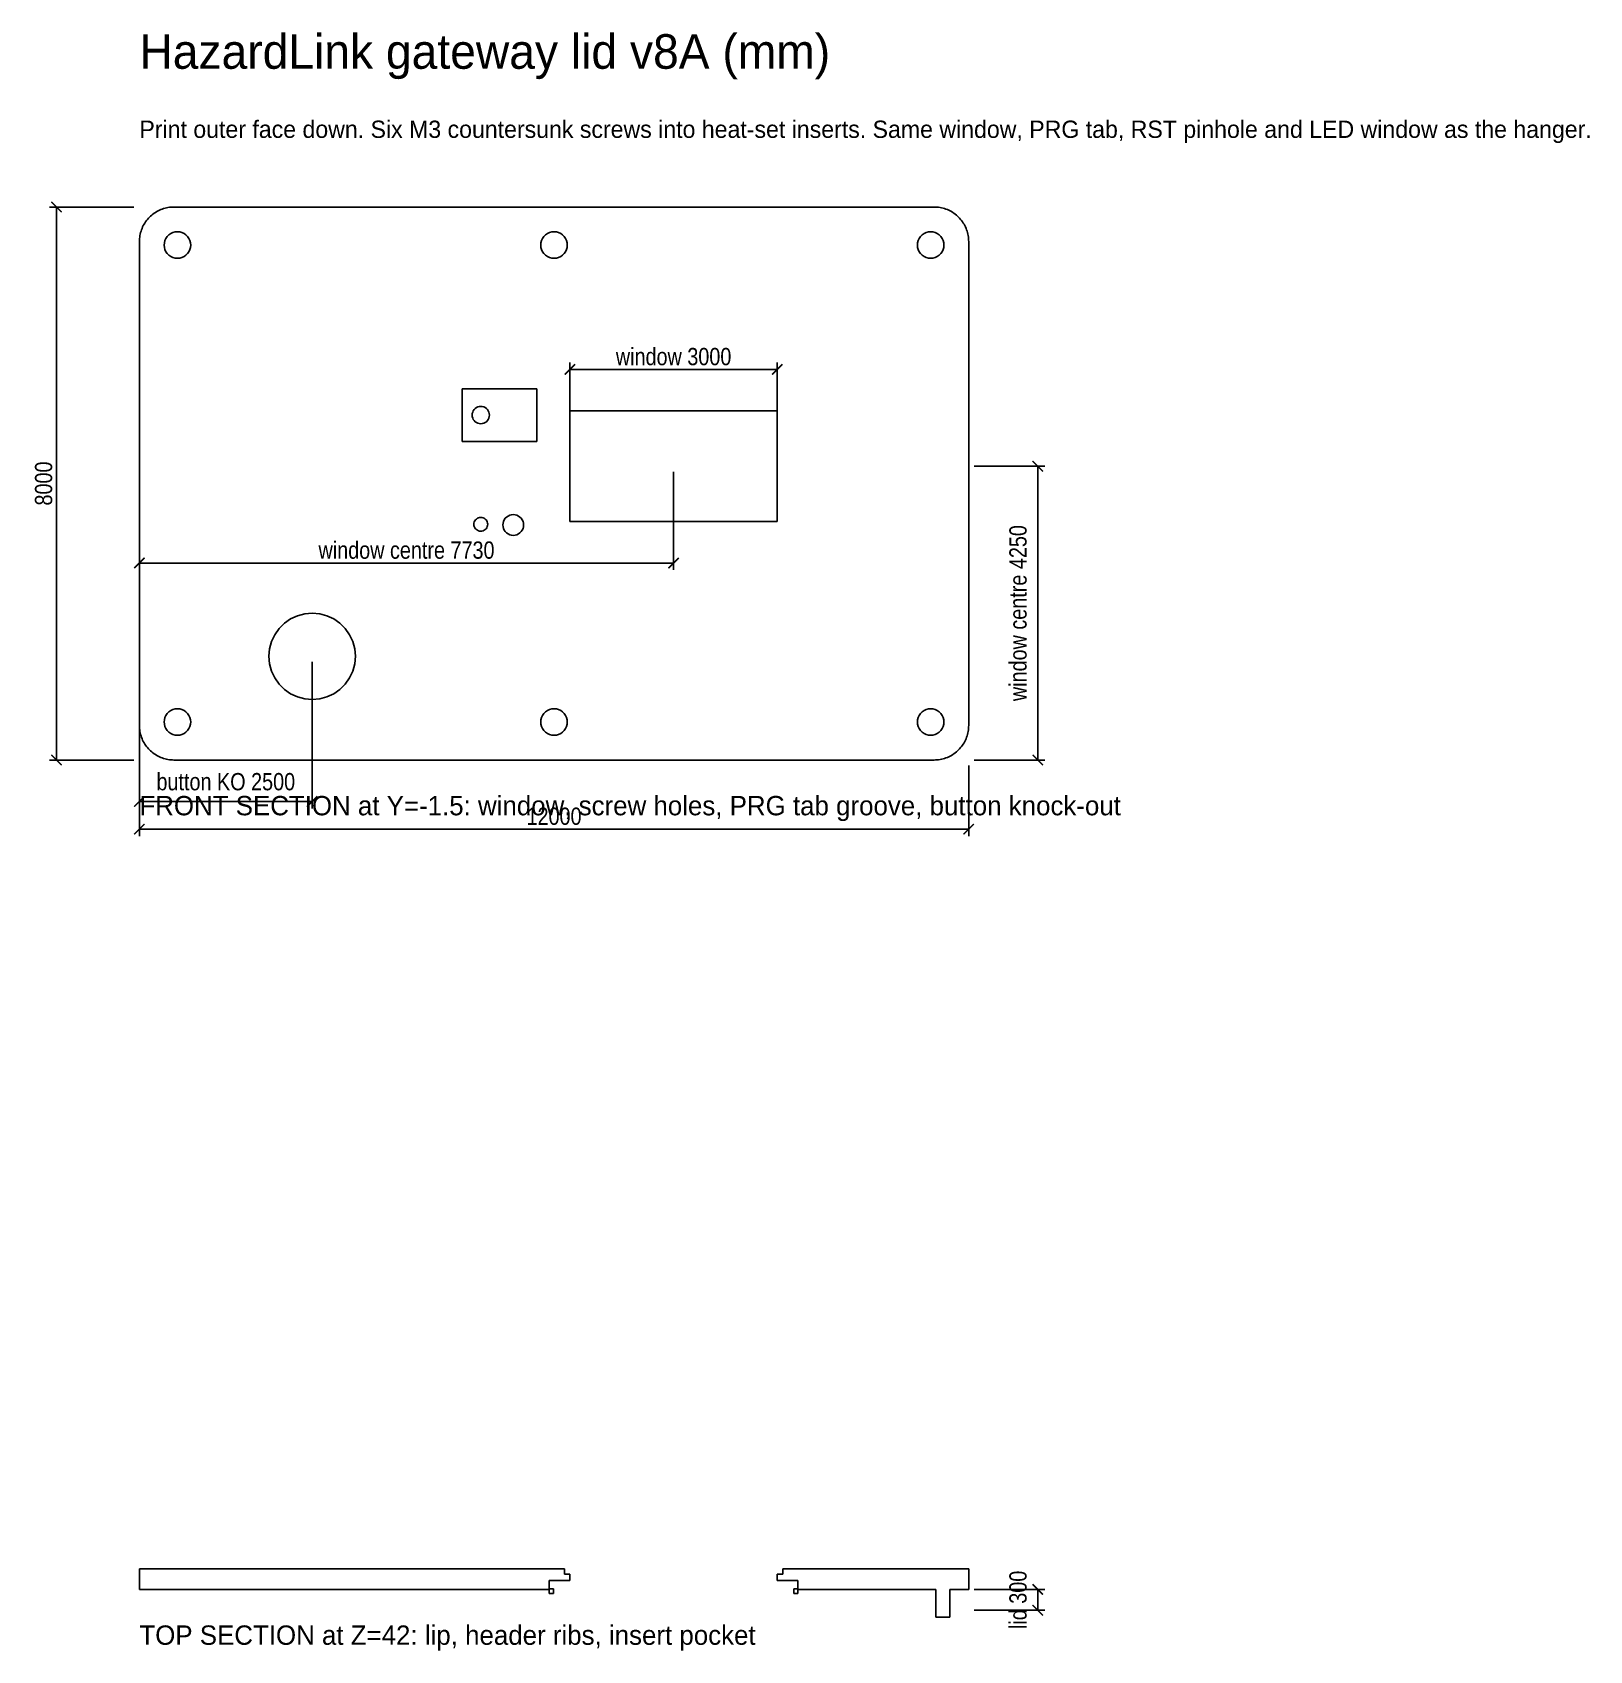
# Model space of a CAD drawing. Header units: metres. Extents: x -15 to 210, y -229 to 5.
import ezdxf

# ---------------------------------------------------------------- set-up
doc = ezdxf.new("R2010")
doc.units = ezdxf.units.M
for name, color, linetype in [('DIMS', 1, 'Continuous'), ('NOTES', 4, 'Continuous'), ('OUTLINE', 7, 'Continuous'), ('TEXT', 3, 'Continuous')]:
    doc.layers.add(name, color=color, linetype=linetype)
doc.styles.add('OpenSansCondensed-Light', font='OpenSansCondensed-Light.ttf')
doc.dimstyles.new('EZDXF', dxfattribs={"dimtxt": 0.25, "dimasz": 0.175, "dimexe": 0.375, "dimexo": 0.125, "dimgap": 0.1, "dimtad": 1, "dimlfac": 100, "dimzin": 12, "dimdsep": 46, "dimtxsty": 'OpenSansCondensed-Light', "dimblk": 'ARCHTICK', "dimcen": 2.5, "dimazin": 3, "dimtfac": 0.5, "dimtmove": 2, "dimatfit": 3})

# ---------------------------------------------------------------- blocks, each defined once
blk = doc.blocks.new('_ARCHTICK')
at = {"color": 0, "linetype": 'BYBLOCK', "const_width": 0.15}
blk.add_lwpolyline([(-0.5, -0.5), (0.5, 0.5)], dxfattribs=at)

msp = doc.modelspace()

# ---------------------------------------------------------------- linework, layer by layer
at = {"layer": 'OUTLINE'}
for p, q in [((115, -20), (5, -20)), ((0, -25), (0, -95)), ((120, -95), (120, -25)), ((46.7, -46.3), (57.5, -46.3)), ((46.7, -53.9), (46.7, -46.3)), ((57.5, -46.3), (57.5, -53.9)), ((62.3, -49.5), (92.3, -49.5)), ((62.3, -65.5), (62.3, -49.5)), ((92.3, -49.5), (92.3, -65.5)), ((57.5, -53.9), (46.7, -53.9)), ((92.3, -65.5), (62.3, -65.5)), ((5, -100), (115, -100)), ((0, -217), (61.5, -217)), ((0, -220), (0, -217)), ((61.5, -217), (61.5, -217.8)), ((93.1, -217.8), (93.1, -217)), ((93.1, -217), (120, -217)), ((120, -217), (120, -220)), ((59.3, -220), (0, -220)), ((59.3, -218.7), (59.3, -219.9)), ((62.3, -218.7), (59.3, -218.7)), ((59.3, -219.9), (59.9, -219.9)), ((59.3, -220.6), (59.3, -220)), ((59.9, -219.9), (59.9, -220.6)), ((61.5, -217.8), (62.3, -217.8)), ((62.3, -217.8), (62.3, -218.7)), ((92.3, -217.8), (93.1, -217.8)), ((92.3, -218.7), (92.3, -217.8)), ((95.3, -218.7), (92.3, -218.7)), ((94.7, -219.9), (95.3, -219.9)), ((94.7, -220.6), (94.7, -219.9)), ((95.3, -219.9), (95.3, -218.7)), ((95.3, -220), (95.3, -220.6)), ((115.25, -220), (95.3, -220)), ((115.25, -224), (115.25, -220)), ((117.25, -220), (117.25, -224)), ((120, -220), (117.25, -220)), ((59.9, -220.6), (59.3, -220.6)), ((95.3, -220.6), (94.7, -220.6)), ((117.25, -224), (115.25, -224))]:
    msp.add_line(p, q, dxfattribs=at)
for points in [[(0, -25), (0.0048, -24.7819), (0.019, -24.5642), (0.0428, -24.3474), (0.076, -24.1318), (0.1185, -23.9178), (0.1704, -23.7059), (0.2314, -23.4965), (0.3015, -23.2899), (0.3806, -23.0866), (0.4685, -22.8869), (0.5649, -22.6913), (0.6699, -22.5), (0.783, -22.3135), (0.9042, -22.1321), (1.0332, -21.9562), (1.1698, -21.7861), (1.3136, -21.622), (1.4645, -21.4645), (1.622, -21.3136), (1.7861, -21.1698), (1.9562, -21.0332), (2.1321, -20.9042), (2.3135, -20.783), (2.5, -20.6699), (2.6913, -20.5649), (2.8869, -20.4685), (3.0866, -20.3806), (3.2899, -20.3015), (3.4965, -20.2314), (3.7059, -20.1704), (3.9178, -20.1185), (4.1318, -20.076), (4.3474, -20.0428), (4.5642, -20.019), (4.7819, -20.0048), (5, -20)], [(115, -20), (115.2181, -20.0048), (115.4358, -20.019), (115.6526, -20.0428), (115.8682, -20.076), (116.0822, -20.1185), (116.2941, -20.1704), (116.5035, -20.2314), (116.7101, -20.3015), (116.9134, -20.3806), (117.1131, -20.4685), (117.3087, -20.5649), (117.5, -20.6699), (117.6865, -20.783), (117.8679, -20.9042), (118.0438, -21.0332), (118.2139, -21.1698), (118.378, -21.3136), (118.5355, -21.4645), (118.6864, -21.622), (118.8302, -21.7861), (118.9668, -21.9562), (119.0958, -22.1321), (119.217, -22.3135), (119.3301, -22.5), (119.4351, -22.6913), (119.5315, -22.8869), (119.6194, -23.0866), (119.6985, -23.2899), (119.7686, -23.4965), (119.8296, -23.7059), (119.8815, -23.9178), (119.924, -24.1318), (119.9572, -24.3474), (119.981, -24.5642), (119.9952, -24.7819), (120, -25)], [(5.5, -23.5794), (5.8335, -23.6086), (6.1569, -23.6952), (6.4603, -23.8367), (6.7345, -24.0287), (6.9713, -24.2655), (7.1633, -24.5397), (7.3048, -24.8431), (7.3914, -25.1665), (7.4206, -25.5), (7.3914, -25.8335), (7.3048, -26.1569), (7.1633, -26.4603), (6.9713, -26.7345), (6.7345, -26.9713), (6.4603, -27.1633), (6.1569, -27.3048), (5.8335, -27.3914), (5.5, -27.4206), (5.1665, -27.3914), (4.8431, -27.3048), (4.5397, -27.1633), (4.2655, -26.9713), (4.0287, -26.7345), (3.8367, -26.4603), (3.6952, -26.1569), (3.6086, -25.8335), (3.5794, -25.5), (3.6086, -25.1665), (3.6952, -24.8431), (3.8367, -24.5397), (4.0287, -24.2655), (4.2655, -24.0287), (4.5397, -23.8367), (4.8431, -23.6952), (5.1665, -23.6086), (5.5, -23.5794)], [(60, -23.5794), (60.3335, -23.6086), (60.6569, -23.6952), (60.9603, -23.8367), (61.2345, -24.0287), (61.4713, -24.2655), (61.6633, -24.5397), (61.8048, -24.8431), (61.8914, -25.1665), (61.9206, -25.5), (61.8914, -25.8335), (61.8048, -26.1569), (61.6633, -26.4603), (61.4713, -26.7345), (61.2345, -26.9713), (60.9603, -27.1633), (60.6569, -27.3048), (60.3335, -27.3914), (60, -27.4206), (59.6665, -27.3914), (59.3431, -27.3048), (59.0397, -27.1633), (58.7655, -26.9713), (58.5287, -26.7345), (58.3367, -26.4603), (58.1952, -26.1569), (58.1086, -25.8335), (58.0794, -25.5), (58.1086, -25.1665), (58.1952, -24.8431), (58.3367, -24.5397), (58.5287, -24.2655), (58.7655, -24.0287), (59.0397, -23.8367), (59.3431, -23.6952), (59.6665, -23.6086), (60, -23.5794)], [(114.5, -23.5794), (114.8335, -23.6086), (115.1569, -23.6952), (115.4603, -23.8367), (115.7345, -24.0287), (115.9713, -24.2655), (116.1633, -24.5397), (116.3048, -24.8431), (116.3914, -25.1665), (116.4206, -25.5), (116.3914, -25.8335), (116.3048, -26.1569), (116.1633, -26.4603), (115.9713, -26.7345), (115.7345, -26.9713), (115.4603, -27.1633), (115.1569, -27.3048), (114.8335, -27.3914), (114.5, -27.4206), (114.1665, -27.3914), (113.8431, -27.3048), (113.5397, -27.1633), (113.2655, -26.9713), (113.0287, -26.7345), (112.8367, -26.4603), (112.6952, -26.1569), (112.6086, -25.8335), (112.5794, -25.5), (112.6086, -25.1665), (112.6952, -24.8431), (112.8367, -24.5397), (113.0287, -24.2655), (113.2655, -24.0287), (113.5397, -23.8367), (113.8431, -23.6952), (114.1665, -23.6086), (114.5, -23.5794)], [(49.4, -48.85), (49.6171, -48.869), (49.8275, -48.9254), (50.025, -49.0175), (50.2035, -49.1424), (50.3576, -49.2965), (50.4825, -49.475), (50.5746, -49.6725), (50.631, -49.8829), (50.65, -50.1), (50.631, -50.3171), (50.5746, -50.5275), (50.4825, -50.725), (50.3576, -50.9035), (50.2035, -51.0576), (50.025, -51.1825), (49.8275, -51.2746), (49.6171, -51.331), (49.4, -51.35), (49.1829, -51.331), (48.9725, -51.2746), (48.775, -51.1825), (48.5965, -51.0576), (48.4424, -50.9035), (48.3175, -50.725), (48.2254, -50.5275), (48.169, -50.3171), (48.15, -50.1), (48.169, -49.8829), (48.2254, -49.6725), (48.3175, -49.475), (48.4424, -49.2965), (48.5965, -49.1424), (48.775, -49.0175), (48.9725, -48.9254), (49.1829, -48.869), (49.4, -48.85)], [(49.4, -64.9), (49.5736, -64.9152), (49.742, -64.9603), (49.9, -65.034), (50.0428, -65.134), (50.166, -65.2572), (50.266, -65.4), (50.3397, -65.558), (50.3848, -65.7264), (50.4, -65.9), (50.3848, -66.0736), (50.3397, -66.242), (50.266, -66.4), (50.166, -66.5428), (50.0428, -66.666), (49.9, -66.766), (49.742, -66.8397), (49.5736, -66.8848), (49.4, -66.9), (49.2264, -66.8848), (49.058, -66.8397), (48.9, -66.766), (48.7572, -66.666), (48.634, -66.5428), (48.534, -66.4), (48.4603, -66.242), (48.4152, -66.0736), (48.4, -65.9), (48.4152, -65.7264), (48.4603, -65.558), (48.534, -65.4), (48.634, -65.2572), (48.7572, -65.134), (48.9, -65.034), (49.058, -64.9603), (49.2264, -64.9152), (49.4, -64.9)], [(54.1, -64.5), (54.3605, -64.5228), (54.613, -64.5905), (54.85, -64.701), (55.0642, -64.8509), (55.2491, -65.0358), (55.399, -65.25), (55.5095, -65.487), (55.5772, -65.7395), (55.6, -66), (55.5772, -66.2605), (55.5095, -66.513), (55.399, -66.75), (55.2491, -66.9642), (55.0642, -67.1491), (54.85, -67.299), (54.613, -67.4095), (54.3605, -67.4772), (54.1, -67.5), (53.8395, -67.4772), (53.587, -67.4095), (53.35, -67.299), (53.1358, -67.1491), (52.9509, -66.9642), (52.801, -66.75), (52.6905, -66.513), (52.6228, -66.2605), (52.6, -66), (52.6228, -65.7395), (52.6905, -65.487), (52.801, -65.25), (52.9509, -65.0358), (53.1358, -64.8509), (53.35, -64.701), (53.587, -64.5905), (53.8395, -64.5228), (54.1, -64.5)], [(25, -78.75), (26.0853, -78.845), (27.1376, -79.1269), (28.125, -79.5873), (29.0174, -80.2122), (29.7878, -80.9826), (30.4127, -81.875), (30.8731, -82.8624), (31.155, -83.9147), (31.25, -85), (31.155, -86.0853), (30.8731, -87.1376), (30.4127, -88.125), (29.7878, -89.0174), (29.0174, -89.7878), (28.125, -90.4127), (27.1376, -90.8731), (26.0853, -91.155), (25, -91.25), (23.9147, -91.155), (22.8624, -90.8731), (21.875, -90.4127), (20.9826, -89.7878), (20.2122, -89.0174), (19.5873, -88.125), (19.1269, -87.1376), (18.845, -86.0853), (18.75, -85), (18.845, -83.9147), (19.1269, -82.8624), (19.5873, -81.875), (20.2122, -80.9826), (20.9826, -80.2122), (21.875, -79.5873), (22.8624, -79.1269), (23.9147, -78.845), (25, -78.75)], [(5.5, -92.5794), (5.8335, -92.6086), (6.1569, -92.6952), (6.4603, -92.8367), (6.7345, -93.0287), (6.9713, -93.2655), (7.1633, -93.5397), (7.3048, -93.8431), (7.3914, -94.1665), (7.4206, -94.5), (7.3914, -94.8335), (7.3048, -95.1569), (7.1633, -95.4603), (6.9713, -95.7345), (6.7345, -95.9713), (6.4603, -96.1633), (6.1569, -96.3048), (5.8335, -96.3914), (5.5, -96.4206), (5.1665, -96.3914), (4.8431, -96.3048), (4.5397, -96.1633), (4.2655, -95.9713), (4.0287, -95.7345), (3.8367, -95.4603), (3.6952, -95.1569), (3.6086, -94.8335), (3.5794, -94.5), (3.6086, -94.1665), (3.6952, -93.8431), (3.8367, -93.5397), (4.0287, -93.2655), (4.2655, -93.0287), (4.5397, -92.8367), (4.8431, -92.6952), (5.1665, -92.6086), (5.5, -92.5794)], [(60, -92.5794), (60.3335, -92.6086), (60.6569, -92.6952), (60.9603, -92.8367), (61.2345, -93.0287), (61.4713, -93.2655), (61.6633, -93.5397), (61.8048, -93.8431), (61.8914, -94.1665), (61.9206, -94.5), (61.8914, -94.8335), (61.8048, -95.1569), (61.6633, -95.4603), (61.4713, -95.7345), (61.2345, -95.9713), (60.9603, -96.1633), (60.6569, -96.3048), (60.3335, -96.3914), (60, -96.4206), (59.6665, -96.3914), (59.3431, -96.3048), (59.0397, -96.1633), (58.7655, -95.9713), (58.5287, -95.7345), (58.3367, -95.4603), (58.1952, -95.1569), (58.1086, -94.8335), (58.0794, -94.5), (58.1086, -94.1665), (58.1952, -93.8431), (58.3367, -93.5397), (58.5287, -93.2655), (58.7655, -93.0287), (59.0397, -92.8367), (59.3431, -92.6952), (59.6665, -92.6086), (60, -92.5794)], [(114.5, -92.5794), (114.8335, -92.6086), (115.1569, -92.6952), (115.4603, -92.8367), (115.7345, -93.0287), (115.9713, -93.2655), (116.1633, -93.5397), (116.3048, -93.8431), (116.3914, -94.1665), (116.4206, -94.5), (116.3914, -94.8335), (116.3048, -95.1569), (116.1633, -95.4603), (115.9713, -95.7345), (115.7345, -95.9713), (115.4603, -96.1633), (115.1569, -96.3048), (114.8335, -96.3914), (114.5, -96.4206), (114.1665, -96.3914), (113.8431, -96.3048), (113.5397, -96.1633), (113.2655, -95.9713), (113.0287, -95.7345), (112.8367, -95.4603), (112.6952, -95.1569), (112.6086, -94.8335), (112.5794, -94.5), (112.6086, -94.1665), (112.6952, -93.8431), (112.8367, -93.5397), (113.0287, -93.2655), (113.2655, -93.0287), (113.5397, -92.8367), (113.8431, -92.6952), (114.1665, -92.6086), (114.5, -92.5794)], [(5, -100), (4.7819, -99.9952), (4.5642, -99.981), (4.3474, -99.9572), (4.1318, -99.924), (3.9178, -99.8815), (3.7059, -99.8296), (3.4965, -99.7686), (3.2899, -99.6985), (3.0866, -99.6194), (2.8869, -99.5315), (2.6913, -99.4351), (2.5, -99.3301), (2.3135, -99.217), (2.1321, -99.0958), (1.9562, -98.9668), (1.7861, -98.8302), (1.622, -98.6864), (1.4645, -98.5355), (1.3136, -98.378), (1.1698, -98.2139), (1.0332, -98.0438), (0.9042, -97.8679), (0.783, -97.6865), (0.6699, -97.5), (0.5649, -97.3087), (0.4685, -97.1131), (0.3806, -96.9134), (0.3015, -96.7101), (0.2314, -96.5035), (0.1704, -96.2941), (0.1185, -96.0822), (0.076, -95.8682), (0.0428, -95.6526), (0.019, -95.4358), (0.0048, -95.2181), (0, -95)], [(120, -95), (119.9952, -95.2181), (119.981, -95.4358), (119.9572, -95.6526), (119.924, -95.8682), (119.8815, -96.0822), (119.8296, -96.2941), (119.7686, -96.5035), (119.6985, -96.7101), (119.6194, -96.9134), (119.5315, -97.1131), (119.4351, -97.3087), (119.3301, -97.5), (119.217, -97.6865), (119.0958, -97.8679), (118.9668, -98.0438), (118.8302, -98.2139), (118.6864, -98.378), (118.5355, -98.5355), (118.378, -98.6864), (118.2139, -98.8302), (118.0438, -98.9668), (117.8679, -99.0958), (117.6865, -99.217), (117.5, -99.3301), (117.3087, -99.4351), (117.1131, -99.5315), (116.9134, -99.6194), (116.7101, -99.6985), (116.5035, -99.7686), (116.2941, -99.8296), (116.0822, -99.8815), (115.8682, -99.924), (115.6526, -99.9572), (115.4358, -99.981), (115.2181, -99.9952), (115, -100)]]:
    msp.add_lwpolyline(points, dxfattribs=at)

# ---------------------------------------------------------------- texts
at = {"layer": 'NOTES'}
msp.add_text('Print outer face down. Six M3 countersunk screws into heat-set inserts. Same window, PRG tab, RST pinhole and LED window as the hanger.', height=2.5, dxfattribs=at).set_placement((0, -10))
at = {"layer": 'TEXT'}
for s, height, p in [('HazardLink gateway lid v8A (mm)', 5, (0, 0)), ('FRONT SECTION at Y=-1.5: window, screw holes, PRG tab groove, button knock-out', 2.8, (0, -108)), ('TOP SECTION at Z=42: lip, header ribs, insert pocket', 2.8, (0, -228))]:
    msp.add_text(s, height=height, dxfattribs=at).set_placement(p)

# ---------------------------------------------------------------- dimensions: what is measured, and where the dimension line sits
at = {"layer": 'DIMS'}
msp.add_linear_dim(base=(-12, -100), p1=(0, -100), p2=(0, -20), angle=90, dimstyle='EZDXF', override={"dimtxt": 2.5, "dimasz": 1.5, "dimexe": 1, "dimexo": 0.8, "dimgap": 0.6, "dimdec": 1}, dxfattribs=at).render()
for base, p1, p2, text in [((62.3, -43.5), (62.3, -57.5), (92.3, -57.5), 'window <>'), ((0, -71.5), (0, -57.5), (77.3, -57.5), 'window centre <>'), ((0, -106), (0, -85), (25, -85), 'button KO <>')]:
    msp.add_linear_dim(base=base, p1=p1, p2=p2, text=text, dimstyle='EZDXF', override={"dimtxt": 2.5, "dimasz": 1.5, "dimexe": 1, "dimexo": 0.8, "dimgap": 0.6, "dimdec": 1}, dxfattribs=at).render()
for base, p1, p2, text in [((130, -100), (120, -100), (120, -57.5), 'window centre <>'), ((130, -223), (120, -223), (120, -220), 'lid <>')]:
    msp.add_linear_dim(base=base, p1=p1, p2=p2, angle=90, text=text, dimstyle='EZDXF', override={"dimtxt": 2.5, "dimasz": 1.5, "dimexe": 1, "dimexo": 0.8, "dimgap": 0.6, "dimdec": 1}, dxfattribs=at).render()
msp.add_linear_dim(base=(0, -110), p1=(0, -100), p2=(120, -100), dimstyle='EZDXF', override={"dimtxt": 2.5, "dimasz": 1.5, "dimexe": 1, "dimexo": 0.8, "dimgap": 0.6, "dimdec": 1}, dxfattribs=at).render()

doc.saveas('drawing.dxf')
